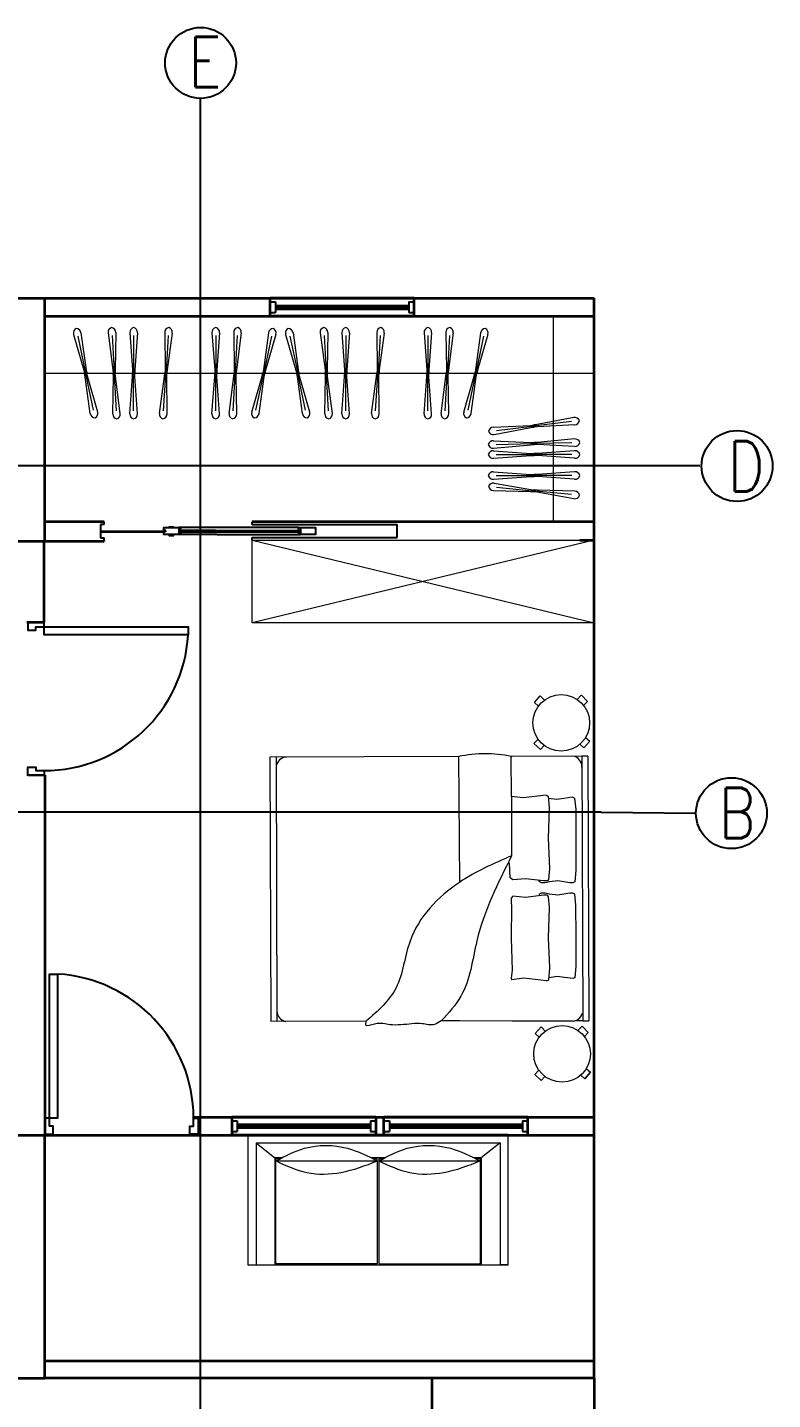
# Model space of a CAD drawing. Header units: inches. Extents: x 50.5 to 85.9, y 49.8 to 74.1.
# Drawn here: x 73.66 to 77.8, y 66.45 to 74.08 of the extents above; entities that cross this region are included whole.
import ezdxf

# ---------------------------------------------------------------- set-up
doc = ezdxf.new("R2010")
doc.units = ezdxf.units.IN
doc.header["$MEASUREMENT"] = 0
doc.linetypes.add('HIDDEN', pattern=[0.375, 0.25, -0.125])
for name, color, linetype, lineweight in [('A-DETL-MBND', 3, 'Continuous', 18), ('A-DOOR-FULL', 4, 'Continuous', 25), ('A-FLOR-LEVL', 7, 'Continuous', 35), ('A-FLOR-OVHD', 3, 'HIDDEN', 18), ('A-FURNITURE', 7, 'Continuous', 20), ('A-GLAZ-FULL', 4, 'Continuous', 25), ('A-WALL-FULL-EXTR', 7, 'Continuous', 35), ('A-WALL-FULL-INTR', 7, 'Continuous', 35), ('SEZIONI_medie_small_section', 2, 'Continuous', 25)]:
    doc.layers.add(name, color=color, linetype=linetype, lineweight=lineweight)
doc.styles.add('E-ROMANS', font='romans.shx', dxfattribs={"width": 0.8})

msp = doc.modelspace()

# ---------------------------------------------------------------- linework, layer by layer
at = {"color": 7, "linetype": 'Continuous'}
for p, q in [((73.6605, 69.9243), (73.6555, 69.9243)), ((73.6605, 69.9243), (73.7505, 69.9243)), ((73.7555, 67.9243), (73.6555, 67.9243)), ((74.6055, 67.9293), (74.6055, 67.9243))]:
    msp.add_line(p, q, dxfattribs=at)
at = {"layer": 'A-DETL-MBND', "color": 7}
msp.add_line((74.6197, 66.0074), (74.6197, 73.685), dxfattribs=at)
at = {"layer": 'A-DOOR-FULL', "linetype": 'Continuous'}
for p, q in [((74.0847, 71.3167), (74.0636, 71.3167)), ((74.0636, 71.3167), (74.0636, 71.2437)), ((74.0847, 71.3167), (74.0847, 71.3317)), ((74.4993, 71.2996), (74.4993, 71.2615)), ((74.712, 71.2996), (74.4993, 71.2996)), ((75.1661, 71.2996), (74.712, 71.2996)), ((74.9061, 71.3168), (74.9061, 71.3317)), ((74.9061, 71.3168), (75.5032, 71.3168)), ((75.1748, 71.2996), (75.1748, 71.2615)), ((75.5032, 71.3168), (75.7111, 71.3168)), ((75.7111, 71.2443), (75.7111, 71.3168)), ((74.0636, 71.2437), (74.0847, 71.2437)), ((74.0847, 71.2286), (74.0847, 71.2437)), ((74.0847, 71.2286), (74.0847, 71.2243)), ((74.4241, 71.2848), (74.4156, 71.2848)), ((74.4241, 71.2763), (74.4156, 71.2763)), ((74.4241, 71.2805), (74.4241, 71.2848)), ((74.4241, 71.2805), (74.4241, 71.2763)), ((74.712, 71.2615), (74.508, 71.2615)), ((74.7033, 71.2839), (74.5127, 71.2839)), ((74.5127, 71.2772), (74.7033, 71.2772)), ((74.7033, 71.2839), (75.1748, 71.2839)), ((74.7033, 71.2772), (75.1748, 71.2772)), ((74.712, 71.2615), (75.1661, 71.2615)), ((74.9061, 71.2294), (74.9061, 71.2443)), ((74.9061, 71.2443), (75.5032, 71.2443)), ((75.5032, 71.2443), (75.7111, 71.2443))]:
    msp.add_line(p, q, dxfattribs=at)
at = {"layer": 'A-DOOR-FULL', "color": 7, "linetype": 'Continuous'}
msp.add_line((76.7999, 71.2294), (76.8055, 71.2294), dxfattribs=at)
at = {"layer": 'A-DOOR-FULL', "linetype": 'Continuous'}
for points in [[(74.4156, 71.2848), (74.4156, 71.2996), (74.4993, 71.2996)], [(74.4993, 71.2839), (74.5127, 71.2839), (74.508, 71.2996), (74.4993, 71.2996)], [(75.1748, 71.2839), (75.1614, 71.2839), (75.1661, 71.2996), (75.1748, 71.2996)], [(75.1748, 71.2996), (75.2585, 71.2996), (75.2585, 71.2615), (75.1748, 71.2615)], [(74.4993, 71.2615), (74.4156, 71.2615), (74.4156, 71.2763)], [(74.4993, 71.2772), (74.5127, 71.2772), (74.508, 71.2615), (74.4993, 71.2615)], [(75.1748, 71.2772), (75.1614, 71.2772), (75.1661, 71.2615), (75.1748, 71.2615)], [(73.7505, 70.7493), (73.7505, 70.7743), (73.6605, 70.7743), (73.6605, 70.7293), (73.7055, 70.7293), (73.7055, 70.7493), (73.7505, 70.7493)], [(74.5505, 70.7043), (73.7505, 70.7043), (73.7505, 70.7493), (74.5505, 70.7493), (74.5505, 70.7043)], [(73.7505, 69.9493), (73.7505, 69.9243), (73.6605, 69.9243), (73.6605, 69.9693), (73.7055, 69.9693), (73.7055, 69.9493), (73.7505, 69.9493)]]:
    msp.add_lwpolyline(points, dxfattribs=at)
for points in [[(74.4703, 71.3043), (74.4703, 71.2996), (74.4445, 71.2996), (74.4445, 71.3043)], [(74.4703, 71.2568), (74.4703, 71.2615), (74.4445, 71.2615), (74.4445, 71.2568)]]:
    msp.add_lwpolyline(points, close=True, dxfattribs=at)
at = {"layer": 'A-DOOR-FULL'}
for points in [[(73.8255, 68.8193), (73.8255, 68.0193), (73.7805, 68.0193), (73.7805, 68.8193), (73.8255, 68.8193)], [(73.7805, 68.0193), (73.7555, 68.0193), (73.7555, 67.9293), (73.8005, 67.9293), (73.8005, 67.9743), (73.7805, 67.9743), (73.7805, 68.0193)], [(74.5805, 68.0193), (74.6055, 68.0193), (74.6055, 67.9293), (74.5605, 67.9293), (74.5605, 67.9743), (74.5805, 67.9743), (74.5805, 68.0193)]]:
    msp.add_lwpolyline(points, dxfattribs=at)
at = {"layer": 'A-DOOR-FULL', "linetype": 'Continuous'}
for centre, start, end in [((73.7496, 70.7516), 270.06586, 356.61891), ((73.7782, 68.0184), 0.06586, 86.61891)]:
    msp.add_arc(centre, 0.8023, start, end, dxfattribs=at)
at = {"layer": 'A-FLOR-LEVL', "linetype": 'Continuous'}
for p, q in [((75.8057, 72.5743), (75.0057, 72.5743)), ((75.0057, 72.4743), (75.0057, 72.5743)), ((75.8057, 72.4743), (75.8057, 72.5743)), ((75.8057, 72.4743), (75.0057, 72.4743)), ((73.6555, 70.7743), (73.7555, 70.7743)), ((73.7505, 69.9243), (73.7555, 69.9243)), ((73.7555, 69.9243), (73.7555, 67.9243)), ((74.5805, 68.0243), (76.8055, 68.0243)), ((75.5933, 68.0243), (74.7933, 68.0243)), ((74.7933, 68.0243), (74.7933, 67.9243)), ((75.5933, 68.0243), (75.5933, 67.9243)), ((76.4385, 68.0243), (75.6385, 68.0243)), ((75.6385, 67.9243), (75.6385, 68.0243)), ((76.4385, 67.9243), (76.4385, 68.0243)), ((75.5933, 67.9243), (74.7933, 67.9243)), ((75.5933, 67.9243), (75.6385, 67.9243)), ((75.9055, 65.693), (75.9055, 66.5743)), ((76.8055, 66.5743), (76.8055, 65.3505))]:
    msp.add_line(p, q, dxfattribs=at)
at = {"layer": 'A-FLOR-OVHD', "linetype": 'Continuous'}
for p, q in [((75.1557, 72.4743), (75.6557, 72.4743)), ((74.9433, 67.9243), (75.4433, 67.9243))]:
    msp.add_line(p, q, dxfattribs=at)
at = {"layer": 'A-FURNITURE', "color": 7, "linetype": 'Continuous'}
for p, q in [((73.7555, 72.4743), (76.7999, 72.4743)), ((73.9143, 72.3737), (73.9717, 72.1746)), ((73.938, 72.363), (73.9792, 72.1679)), ((73.9554, 72.3824), (73.9834, 72.1771)), ((74.1064, 72.3813), (74.1331, 72.1759)), ((74.1283, 72.3672), (74.1395, 72.1681)), ((74.1484, 72.3837), (74.145, 72.1765)), ((74.2269, 72.3829), (74.2419, 72.1762)), ((74.2479, 72.3675), (74.2479, 72.1681)), ((74.2689, 72.3829), (74.2539, 72.1762)), ((74.4203, 72.3838), (74.4222, 72.1766)), ((74.4403, 72.3671), (74.4277, 72.1681)), ((74.4622, 72.3811), (74.4341, 72.1758)), ((74.6831, 72.3829), (74.6982, 72.1762)), ((74.7042, 72.3675), (74.7042, 72.1681)), ((74.7252, 72.3829), (74.7101, 72.1762)), ((74.8037, 72.3837), (74.8071, 72.1765)), ((74.8238, 72.3672), (74.8126, 72.1681)), ((74.8457, 72.3813), (74.819, 72.1759)), ((74.9967, 72.3824), (74.9687, 72.1771)), ((75.014, 72.363), (74.9729, 72.1679)), ((75.0378, 72.3737), (74.9804, 72.1746)), ((75.0923, 72.3737), (75.1496, 72.1746)), ((75.116, 72.363), (75.1572, 72.1679)), ((75.1334, 72.3824), (75.1613, 72.1771)), ((75.2844, 72.3813), (75.311, 72.1759)), ((75.3062, 72.3672), (75.3175, 72.1681)), ((75.3263, 72.3837), (75.323, 72.1765)), ((75.4049, 72.3829), (75.4199, 72.1762)), ((75.4259, 72.3675), (75.4259, 72.1681)), ((75.4469, 72.3829), (75.4319, 72.1762)), ((75.5983, 72.3838), (75.6002, 72.1766)), ((75.6182, 72.3671), (75.6056, 72.1681)), ((75.6402, 72.3811), (75.6121, 72.1758)), ((75.8611, 72.3829), (75.8761, 72.1762)), ((75.8821, 72.3675), (75.8821, 72.1681)), ((75.9031, 72.3829), (75.8881, 72.1762)), ((75.9817, 72.3837), (75.985, 72.1765)), ((76.0018, 72.3672), (75.9906, 72.1681)), ((76.0236, 72.3813), (75.997, 72.1759)), ((76.1746, 72.3824), (76.1467, 72.1771)), ((76.192, 72.363), (76.1508, 72.1679)), ((76.2157, 72.3737), (76.1584, 72.1746)), ((73.9717, 72.1746), (73.9755, 72.1565)), ((73.9793, 72.1384), (73.9755, 72.1565)), ((73.9794, 72.1573), (73.9777, 72.1656)), ((74.0073, 71.9331), (73.9793, 72.1384)), ((73.9794, 72.1573), (73.9812, 72.1491)), ((73.9833, 72.1582), (73.9815, 72.1664)), ((73.9833, 72.1582), (73.985, 72.1499)), ((73.9834, 72.1771), (73.9872, 72.159)), ((74.0247, 71.9525), (73.9835, 72.1476)), ((73.991, 72.1409), (73.9872, 72.159)), ((74.0484, 71.9418), (73.991, 72.1409)), ((74.1318, 71.9318), (74.1351, 72.1389)), ((74.1331, 72.1759), (74.1341, 72.1574)), ((74.1351, 72.1389), (74.1341, 72.1574)), ((74.1381, 72.1576), (74.1376, 72.166)), ((74.1381, 72.1576), (74.1386, 72.1492)), ((74.1519, 71.9483), (74.1407, 72.1474)), ((74.142, 72.1579), (74.1416, 72.1663)), ((74.142, 72.1579), (74.1425, 72.1494)), ((74.145, 72.1765), (74.146, 72.1581)), ((74.1471, 72.1396), (74.146, 72.1581)), ((74.1737, 71.9342), (74.1471, 72.1396)), ((74.2269, 71.9326), (74.2419, 72.1393)), ((74.2419, 72.1762), (74.2419, 72.1577)), ((74.2419, 72.1393), (74.2419, 72.1577)), ((74.2459, 72.1577), (74.2459, 72.1662)), ((74.2459, 72.1577), (74.2459, 72.1493)), ((74.2479, 71.948), (74.2479, 72.1473)), ((74.2499, 72.1577), (74.2499, 72.1662)), ((74.2499, 72.1577), (74.2499, 72.1493)), ((74.2539, 72.1762), (74.2539, 72.1577)), ((74.2539, 72.1393), (74.2539, 72.1577)), ((74.2689, 71.9326), (74.2539, 72.1393)), ((74.3918, 71.9344), (74.4199, 72.1397)), ((74.4137, 71.9484), (74.4263, 72.1474)), ((74.4199, 72.1397), (74.421, 72.1581)), ((74.4222, 72.1766), (74.421, 72.1581)), ((74.425, 72.1579), (74.4245, 72.1495)), ((74.425, 72.1579), (74.4256, 72.1663)), ((74.429, 72.1576), (74.4284, 72.1492)), ((74.429, 72.1576), (74.4295, 72.166)), ((74.4318, 72.1389), (74.433, 72.1574)), ((74.4337, 71.9317), (74.4318, 72.1389)), ((74.4341, 72.1758), (74.433, 72.1574)), ((74.6831, 71.9326), (74.6982, 72.1393)), ((74.6982, 72.1762), (74.6982, 72.1577)), ((74.6982, 72.1393), (74.6982, 72.1577)), ((74.7022, 72.1577), (74.7022, 72.1662)), ((74.7022, 72.1577), (74.7022, 72.1493)), ((74.7042, 71.948), (74.7042, 72.1473)), ((74.7061, 72.1577), (74.7061, 72.1662)), ((74.7061, 72.1577), (74.7061, 72.1493)), ((74.7101, 72.1762), (74.7101, 72.1577)), ((74.7101, 72.1393), (74.7101, 72.1577)), ((74.7252, 71.9326), (74.7101, 72.1393)), ((74.7784, 71.9342), (74.805, 72.1396)), ((74.8002, 71.9483), (74.8114, 72.1474)), ((74.805, 72.1396), (74.806, 72.1581)), ((74.8071, 72.1765), (74.806, 72.1581)), ((74.81, 72.1579), (74.8096, 72.1494)), ((74.81, 72.1579), (74.8105, 72.1663)), ((74.814, 72.1576), (74.8135, 72.1492)), ((74.814, 72.1576), (74.8145, 72.166)), ((74.8169, 72.1389), (74.818, 72.1574)), ((74.8203, 71.9318), (74.8169, 72.1389)), ((74.819, 72.1759), (74.818, 72.1574)), ((74.9037, 71.9418), (74.9611, 72.1409)), ((74.9274, 71.9525), (74.9686, 72.1476)), ((74.9448, 71.9331), (74.9728, 72.1384)), ((74.9611, 72.1409), (74.9649, 72.159)), ((74.9687, 72.1771), (74.9649, 72.159)), ((74.9688, 72.1582), (74.9671, 72.1499)), ((74.9688, 72.1582), (74.9705, 72.1664)), ((74.9727, 72.1573), (74.9709, 72.1491)), ((74.9727, 72.1573), (74.9744, 72.1656)), ((74.9728, 72.1384), (74.9766, 72.1565)), ((74.9804, 72.1746), (74.9766, 72.1565)), ((75.1496, 72.1746), (75.1535, 72.1565)), ((75.1573, 72.1384), (75.1535, 72.1565)), ((75.1574, 72.1573), (75.1556, 72.1656)), ((75.1853, 71.9331), (75.1573, 72.1384)), ((75.1574, 72.1573), (75.1591, 72.1491)), ((75.1612, 72.1582), (75.1595, 72.1664)), ((75.1612, 72.1582), (75.163, 72.1499)), ((75.1613, 72.1771), (75.1652, 72.159)), ((75.2026, 71.9525), (75.1615, 72.1476)), ((75.169, 72.1409), (75.1652, 72.159)), ((75.2264, 71.9418), (75.169, 72.1409)), ((75.3097, 71.9318), (75.3131, 72.1389)), ((75.311, 72.1759), (75.3121, 72.1574)), ((75.3131, 72.1389), (75.3121, 72.1574)), ((75.3161, 72.1576), (75.3156, 72.166)), ((75.3161, 72.1576), (75.3165, 72.1492)), ((75.3298, 71.9483), (75.3186, 72.1474)), ((75.32, 72.1579), (75.3195, 72.1663)), ((75.32, 72.1579), (75.3205, 72.1494)), ((75.323, 72.1765), (75.324, 72.1581)), ((75.3251, 72.1396), (75.324, 72.1581)), ((75.3517, 71.9342), (75.3251, 72.1396)), ((75.4049, 71.9326), (75.4199, 72.1393)), ((75.4199, 72.1762), (75.4199, 72.1577)), ((75.4199, 72.1393), (75.4199, 72.1577)), ((75.4239, 72.1577), (75.4239, 72.1662)), ((75.4239, 72.1577), (75.4239, 72.1493)), ((75.4259, 71.948), (75.4259, 72.1473)), ((75.4279, 72.1577), (75.4279, 72.1662)), ((75.4279, 72.1577), (75.4279, 72.1493)), ((75.4319, 72.1762), (75.4319, 72.1577)), ((75.4319, 72.1393), (75.4319, 72.1577)), ((75.4469, 71.9326), (75.4319, 72.1393)), ((75.5697, 71.9344), (75.5978, 72.1397)), ((75.5917, 71.9484), (75.6043, 72.1474)), ((75.5978, 72.1397), (75.599, 72.1581)), ((75.6002, 72.1766), (75.599, 72.1581)), ((75.603, 72.1579), (75.6025, 72.1495)), ((75.603, 72.1579), (75.6035, 72.1663)), ((75.6069, 72.1576), (75.6064, 72.1492)), ((75.6069, 72.1576), (75.6075, 72.166)), ((75.6098, 72.1389), (75.6109, 72.1574)), ((75.6117, 71.9317), (75.6098, 72.1389)), ((75.6121, 72.1758), (75.6109, 72.1574)), ((75.8611, 71.9326), (75.8761, 72.1393)), ((75.8761, 72.1762), (75.8761, 72.1577)), ((75.8761, 72.1393), (75.8761, 72.1577)), ((75.8801, 72.1577), (75.8801, 72.1662)), ((75.8801, 72.1577), (75.8801, 72.1493)), ((75.8821, 71.948), (75.8821, 72.1473)), ((75.8841, 72.1577), (75.8841, 72.1662)), ((75.8841, 72.1577), (75.8841, 72.1493)), ((75.8881, 72.1762), (75.8881, 72.1577)), ((75.8881, 72.1393), (75.8881, 72.1577)), ((75.9031, 71.9326), (75.8881, 72.1393)), ((75.9563, 71.9342), (75.983, 72.1396)), ((75.9782, 71.9483), (75.9894, 72.1474)), ((75.983, 72.1396), (75.984, 72.1581)), ((75.985, 72.1765), (75.984, 72.1581)), ((75.988, 72.1579), (75.9875, 72.1494)), ((75.988, 72.1579), (75.9885, 72.1663)), ((75.9919, 72.1576), (75.9915, 72.1492)), ((75.9919, 72.1576), (75.9924, 72.166)), ((75.9949, 72.1389), (75.9959, 72.1574)), ((75.9983, 71.9318), (75.9949, 72.1389)), ((75.997, 72.1759), (75.9959, 72.1574)), ((76.0816, 71.9418), (76.139, 72.1409)), ((76.1054, 71.9525), (76.1465, 72.1476)), ((76.1228, 71.9331), (76.1507, 72.1384)), ((76.139, 72.1409), (76.1428, 72.159)), ((76.1467, 72.1771), (76.1428, 72.159)), ((76.1468, 72.1582), (76.145, 72.1499)), ((76.1468, 72.1582), (76.1485, 72.1664)), ((76.1506, 72.1573), (76.1489, 72.1491)), ((76.1506, 72.1573), (76.1524, 72.1656)), ((76.1507, 72.1384), (76.1545, 72.1565)), ((76.1584, 72.1746), (76.1545, 72.1565)), ((76.6932, 71.9118), (76.4898, 71.8725)), ((76.2461, 71.8586), (76.4531, 71.8681)), ((76.251, 71.8169), (76.4545, 71.8562)), ((76.2638, 71.8396), (76.4618, 71.8631)), ((76.4531, 71.8681), (76.4714, 71.8703)), ((76.4545, 71.8562), (76.4728, 71.8584)), ((76.4719, 71.8663), (76.4635, 71.8653)), ((76.4724, 71.8624), (76.464, 71.8614)), ((76.4898, 71.8725), (76.4714, 71.8703)), ((76.4719, 71.8663), (76.4803, 71.8673)), ((76.4724, 71.8624), (76.4807, 71.8634)), ((76.4912, 71.8606), (76.4728, 71.8584)), ((76.6804, 71.8891), (76.4824, 71.8656)), ((76.6982, 71.8701), (76.4912, 71.8606)), ((76.2466, 71.7826), (76.4535, 71.7724)), ((76.2475, 71.7406), (76.4538, 71.7604)), ((76.2624, 71.762), (76.4617, 71.7666)), ((76.4535, 71.7724), (76.472, 71.7728)), ((76.4538, 71.7604), (76.4723, 71.7608)), ((76.4721, 71.7688), (76.4637, 71.7686)), ((76.4722, 71.7648), (76.4637, 71.7646)), ((76.4905, 71.7732), (76.472, 71.7728)), ((76.4721, 71.7688), (76.4805, 71.769)), ((76.4722, 71.7648), (76.4806, 71.765)), ((76.4907, 71.7612), (76.4723, 71.7608)), ((76.6818, 71.7716), (76.4825, 71.767)), ((76.6967, 71.793), (76.4905, 71.7732)), ((76.6977, 71.751), (76.4907, 71.7612)), ((76.247, 71.727), (76.4536, 71.7119)), ((76.247, 71.6849), (76.4536, 71.7)), ((76.2624, 71.7059), (76.4617, 71.7059)), ((76.4536, 71.7119), (76.4721, 71.7119)), ((76.4536, 71.7), (76.4721, 71.7)), ((76.4721, 71.7079), (76.4637, 71.7079)), ((76.4721, 71.704), (76.4637, 71.704)), ((76.4906, 71.7119), (76.4721, 71.7119)), ((76.4721, 71.7079), (76.4805, 71.7079)), ((76.4721, 71.704), (76.4805, 71.704)), ((76.4906, 71.7), (76.4721, 71.7)), ((76.6819, 71.7059), (76.4825, 71.7059)), ((76.6972, 71.727), (76.4906, 71.7119)), ((76.6972, 71.6849), (76.4906, 71.7)), ((76.247, 71.6103), (76.4536, 71.5953)), ((76.4536, 71.5953), (76.4721, 71.5953)), ((76.4906, 71.5953), (76.4721, 71.5953)), ((76.6972, 71.6103), (76.4906, 71.5953)), ((76.247, 71.5683), (76.4536, 71.5833)), ((76.2502, 71.5473), (76.4543, 71.5118)), ((76.2624, 71.5893), (76.4617, 71.5893)), ((76.2634, 71.5249), (76.4618, 71.505)), ((76.4536, 71.5833), (76.4721, 71.5833)), ((76.4721, 71.5913), (76.4637, 71.5913)), ((76.4721, 71.5873), (76.4637, 71.5873)), ((76.4721, 71.5913), (76.4805, 71.5913)), ((76.4721, 71.5873), (76.4805, 71.5873)), ((76.4906, 71.5833), (76.4721, 71.5833)), ((76.6819, 71.5893), (76.4825, 71.5893)), ((76.6972, 71.5683), (76.4906, 71.5833)), ((76.246, 71.5055), (76.4531, 71.4999)), ((76.4531, 71.4999), (76.4715, 71.498)), ((76.4543, 71.5118), (76.4727, 71.5099)), ((76.4719, 71.502), (76.4635, 71.5028)), ((76.4723, 71.5059), (76.4639, 71.5068)), ((76.4899, 71.4962), (76.4715, 71.498)), ((76.4719, 71.502), (76.4803, 71.5012)), ((76.4723, 71.5059), (76.4807, 71.5051)), ((76.4911, 71.5081), (76.4727, 71.5099)), ((76.6808, 71.4831), (76.4825, 71.5029)), ((76.694, 71.4606), (76.4899, 71.4962)), ((76.6982, 71.5024), (76.4911, 71.5081)), ((76.8071, 71.3317), (75.9666, 71.3317)), ((76.8055, 71.2372), (76.8055, 71.3317))]:
    msp.add_line(p, q, dxfattribs=at)
at = {"layer": 'A-FURNITURE', "color": 7, "linetype": 'Continuous', "ltscale": 0.005}
for p, q in [((76.5797, 71.3307), (76.5797, 72.4743)), ((73.7555, 72.1577), (76.7999, 72.1577))]:
    msp.add_line(p, q, dxfattribs=at)
at = {"layer": 'A-FURNITURE', "color": 0, "linetype": 'Continuous'}
for p, q in [((74.9061, 70.7704), (74.9061, 71.2294)), ((74.9061, 71.2294), (76.7267, 71.2294)), ((74.9061, 71.2294), (76.8055, 70.7704)), ((76.8055, 71.2294), (74.9061, 70.7704)), ((76.8055, 70.7704), (74.9061, 70.7704)), ((76.4741, 70.3285), (76.5066, 70.3644)), ((76.4965, 70.308), (76.4741, 70.3285)), ((76.5066, 70.3644), (76.5301, 70.3417)), ((76.7327, 70.3662), (76.7118, 70.345)), ((76.7327, 70.3662), (76.7348, 70.3684)), ((76.7686, 70.3337), (76.7348, 70.3684)), ((76.7686, 70.3337), (76.7472, 70.312)), ((76.4714, 70.1), (76.4949, 70.124)), ((76.5073, 70.0675), (76.4714, 70.1)), ((76.5073, 70.0675), (76.5286, 70.0892)), ((76.7271, 70.0965), (76.7494, 70.0761)), ((76.7811, 70.1127), (76.7494, 70.0761)), ((76.7494, 70.0761), (76.7811, 70.1127)), ((76.7578, 70.133), (76.7574, 70.1333)), ((76.7578, 70.133), (76.7811, 70.1127)), ((76.0533, 70.0279), (75.0052, 70.0248)), ((75.0052, 70.0248), (75.0095, 68.5559)), ((75.039, 70.0249), (75.0433, 68.556)), ((76.0533, 70.0279), (76.0576, 69.3287)), ((76.7718, 70.03), (76.3458, 70.0287)), ((76.3465, 69.8062), (76.3458, 70.0287)), ((76.7718, 70.03), (76.7381, 70.0299)), ((76.7381, 70.0299), (76.7424, 68.5594)), ((76.7718, 70.03), (76.7762, 68.5595)), ((76.4115, 69.7979), (76.3465, 69.8062)), ((76.3465, 69.8062), (76.3474, 69.4763)), ((76.5391, 69.8124), (76.4115, 69.7979)), ((76.3474, 69.4763), (76.3474, 69.4763)), ((76.5008, 69.3326), (76.4993, 69.3411)), ((76.5113, 69.3259), (76.5008, 69.3326)), ((76.5329, 69.3256), (76.5113, 69.3259)), ((76.5575, 69.3313), (76.5329, 69.3256)), ((76.501, 69.2615), (76.4996, 69.253)), ((76.5115, 69.2683), (76.501, 69.2615)), ((76.533, 69.2687), (76.5115, 69.2683)), ((76.5577, 69.2631), (76.533, 69.2687)), ((76.4145, 68.7957), (76.3495, 68.787)), ((76.5422, 68.7819), (76.4145, 68.7957)), ((75.5412, 68.5575), (75.0095, 68.5559)), ((76.0577, 68.559), (75.9558, 68.5587)), ((76.3498, 68.557), (76.0577, 68.559)), ((76.6884, 68.558), (76.3498, 68.557)), ((76.7424, 68.5594), (76.6964, 68.5593)), ((76.7424, 68.5594), (76.7762, 68.5595)), ((76.4785, 68.4894), (76.511, 68.5253)), ((76.5009, 68.4689), (76.4785, 68.4894)), ((76.511, 68.5253), (76.5345, 68.5025)), ((76.737, 68.5271), (76.7162, 68.5058)), ((76.737, 68.5271), (76.7392, 68.5292)), ((76.7729, 68.4946), (76.7392, 68.5292)), ((76.7729, 68.4946), (76.7516, 68.4728)), ((76.4758, 68.2609), (76.4993, 68.2848)), ((76.5117, 68.2284), (76.4758, 68.2609)), ((76.5117, 68.2284), (76.5329, 68.2501)), ((76.7315, 68.2573), (76.7538, 68.2369)), ((76.7855, 68.2735), (76.7538, 68.2369)), ((76.7538, 68.2369), (76.7855, 68.2735)), ((76.7622, 68.2938), (76.7618, 68.2942)), ((76.7622, 68.2938), (76.7855, 68.2735)), ((76.3286, 67.927), (74.8828, 67.927)), ((74.8828, 67.927), (74.8828, 67.2041)), ((74.928, 67.8818), (74.928, 67.2041)), ((74.928, 67.8818), (76.2835, 67.8818)), ((74.928, 67.8818), (75.0327, 67.7985)), ((76.2835, 67.8818), (76.1788, 67.7985)), ((76.2835, 67.8818), (76.2835, 67.2041)), ((76.3286, 67.2041), (76.3286, 67.927)), ((75.0327, 67.7985), (75.0327, 67.2041)), ((75.0724, 67.7985), (75.0327, 67.7985)), ((75.0372, 67.2151), (75.0372, 67.7882)), ((75.0389, 67.7807), (75.6018, 67.7807)), ((75.0423, 67.7939), (75.0638, 67.7939)), ((75.6438, 67.7985), (75.5664, 67.7985)), ((75.5755, 67.7939), (75.5954, 67.7939)), ((75.6057, 67.7985), (75.6012, 67.7985)), ((75.6012, 67.7809), (75.6012, 67.7885)), ((75.6012, 67.7805), (75.6012, 67.2109)), ((75.6103, 67.7884), (75.6103, 67.2099)), ((75.6103, 67.7807), (76.1732, 67.7807)), ((75.6161, 67.7939), (75.6352, 67.7939)), ((76.1788, 67.7985), (76.1378, 67.7985)), ((76.1468, 67.7939), (76.1682, 67.7939)), ((76.1743, 67.2156), (76.1743, 67.7883)), ((76.1788, 67.7985), (76.1788, 67.2041)), ((74.8828, 67.2041), (76.3286, 67.2041)), ((75.0327, 67.2041), (75.6057, 67.2041)), ((75.5993, 67.2086), (75.0435, 67.2086)), ((75.5993, 67.2086), (75.0435, 67.2086)), ((75.6057, 67.2041), (75.6103, 67.2041)), ((75.6114, 67.2086), (76.1676, 67.2086)), ((76.3286, 67.2041), (76.2835, 67.2041))]:
    msp.add_line(p, q, dxfattribs=at)
for points in [[(76.5391, 69.8124), (76.5504, 69.8068), (76.5563, 69.7446), (76.5572, 69.7421)], [(76.5982, 69.7889), (76.5533, 69.7955)], [(76.6977, 69.7959), (76.7035, 69.7337), (76.704, 69.5639), (76.7045, 69.394), (76.6991, 69.3317), (76.6878, 69.3261), (76.6708, 69.326), (76.6034, 69.3372), (76.5575, 69.3313)], [(76.6977, 69.7959), (76.6864, 69.8015), (76.6378, 69.7946), (76.5982, 69.7889)], [(76.5572, 69.7421), (76.5563, 69.7389), (76.5511, 69.5747), (76.5573, 69.4049), (76.5518, 69.3454), (76.5462, 69.3368), (76.5255, 69.3374), (76.4251, 69.3488)], [(76.3535, 69.342), (76.3386, 69.3539), (76.3364, 69.4368), (76.3364, 69.4368), (76.3364, 69.4368)], [(76.4251, 69.3488), (76.3535, 69.342)], [(76.3538, 69.2512), (76.3454, 69.2417), (76.3458, 69.2174), (76.3462, 69.1967), (76.3446, 69.0188), (76.3497, 68.8401), (76.3442, 68.797), (76.3495, 68.787)], [(76.4254, 69.2449), (76.3538, 69.2512)], [(76.5598, 68.8524), (76.5589, 68.8555), (76.5528, 69.0197), (76.5579, 69.1896), (76.5521, 69.249), (76.5464, 69.2576), (76.5257, 69.2568), (76.4254, 69.2449)], [(76.7007, 68.7994), (76.7061, 68.8616), (76.7056, 69.0315), (76.7051, 69.2013), (76.6993, 69.2635), (76.6879, 69.2692), (76.671, 69.2691), (76.6036, 69.2575), (76.5577, 69.2631)], [(76.5422, 68.7819), (76.5534, 68.7876), (76.5589, 68.8498), (76.5598, 68.8524)], [(76.6011, 68.8058), (76.5562, 68.7989)], [(76.7007, 68.7994), (76.6894, 68.7937), (76.6407, 68.8003), (76.6011, 68.8058)]]:
    msp.add_lwpolyline(points, dxfattribs=at)
for centre in [(76.6234, 70.2149), (76.6278, 68.3757)]:
    msp.add_circle(centre, 0.1574, dxfattribs=at)
at = {"layer": 'A-FURNITURE', "color": 7, "linetype": 'Continuous'}
for centre, radius, start, end in [((73.941, 72.3814), 0.0278, 115.92568, 196.07864), ((73.9278, 72.3786), 0.0278, 7.75936, 87.91232), ((74.134, 72.3849), 0.0278, 107.23461, 187.38757), ((74.1206, 72.3842), 0.0278, 359.06828, 79.22124), ((74.2547, 72.3849), 0.0278, 104.00668, 184.15964), ((74.2412, 72.3849), 0.0278, 355.84036, 75.99332), ((74.4481, 72.384), 0.0278, 100.3753, 180.52825), ((74.4347, 72.3849), 0.0278, 352.20897, 72.36193), ((74.7109, 72.3849), 0.0278, 104.00668, 184.15964), ((74.6974, 72.3849), 0.0278, 355.84036, 75.99332), ((74.8315, 72.3842), 0.0278, 100.77876, 180.93172), ((74.8181, 72.3849), 0.0278, 352.61243, 72.76539), ((75.0242, 72.3786), 0.0278, 92.08768, 172.24064), ((75.0111, 72.3814), 0.0278, 343.92136, 64.07432), ((75.119, 72.3814), 0.0278, 115.92568, 196.07864), ((75.1058, 72.3786), 0.0278, 7.75936, 87.91232), ((75.312, 72.3849), 0.0278, 107.23461, 187.38757), ((75.2985, 72.3842), 0.0278, 359.06828, 79.22124), ((75.4326, 72.3849), 0.0278, 104.00668, 184.15964), ((75.4192, 72.3849), 0.0278, 355.84036, 75.99332), ((75.6261, 72.384), 0.0278, 100.3753, 180.52825), ((75.6126, 72.3849), 0.0278, 352.20897, 72.36193), ((75.8889, 72.3849), 0.0278, 104.00668, 184.15964), ((75.8754, 72.3849), 0.0278, 355.84036, 75.99332), ((76.0095, 72.3842), 0.0278, 100.77876, 180.93172), ((75.996, 72.3849), 0.0278, 352.61243, 72.76539), ((76.2022, 72.3786), 0.0278, 92.08768, 172.24064), ((76.189, 72.3814), 0.0278, 343.92136, 64.07432), ((73.9796, 72.166), 0.00197, 11.919, 191.919), ((73.9813, 72.1577), 0.00242, 156.75135, 227.08666), ((73.9831, 72.1495), 0.00197, 191.919, 11.919), ((73.9813, 72.1577), 0.00242, 336.75135, 47.08666), ((74.1396, 72.1662), 0.00197, 3.22792, 183.22792), ((74.1401, 72.1577), 0.00242, 148.06027, 218.39558), ((74.1405, 72.1493), 0.00197, 183.22792, 3.22792), ((74.1401, 72.1577), 0.00242, 328.06027, 38.39558), ((74.2479, 72.1577), 0.00242, 144.83235, 215.16765), ((74.2479, 72.1662), 0.00197, 360, 180), ((74.2479, 72.1493), 0.00197, 180, 360), ((74.2479, 72.1577), 0.00242, 324.83235, 35.16765), ((74.4265, 72.1493), 0.00197, 176.36861, 356.36861), ((74.427, 72.1577), 0.00242, 141.20096, 211.53627), ((74.4275, 72.1662), 0.00197, 356.36861, 176.36861), ((74.427, 72.1577), 0.00242, 321.20096, 31.53627), ((74.7042, 72.1577), 0.00242, 144.83235, 215.16765), ((74.7042, 72.1662), 0.00197, 360, 180), ((74.7042, 72.1493), 0.00197, 180, 360), ((74.7042, 72.1577), 0.00242, 324.83235, 35.16765), ((74.812, 72.1577), 0.00242, 141.60442, 211.93973), ((74.8115, 72.1493), 0.00197, 176.77208, 356.77208), ((74.8125, 72.1662), 0.00197, 356.77208, 176.77208), ((74.812, 72.1577), 0.00242, 321.60442, 31.93973), ((74.969, 72.1495), 0.00197, 168.081, 348.081), ((74.9707, 72.1577), 0.00242, 132.91334, 203.24865), ((74.9725, 72.166), 0.00197, 348.081, 168.081), ((74.9707, 72.1577), 0.00242, 312.91334, 23.24865), ((75.1576, 72.166), 0.00197, 11.919, 191.919), ((75.1593, 72.1577), 0.00242, 156.75135, 227.08666), ((75.1611, 72.1495), 0.00197, 191.919, 11.919), ((75.1593, 72.1577), 0.00242, 336.75135, 47.08666), ((75.3176, 72.1662), 0.00197, 3.22792, 183.22792), ((75.318, 72.1577), 0.00242, 148.06027, 218.39558), ((75.3185, 72.1493), 0.00197, 183.22792, 3.22792), ((75.318, 72.1577), 0.00242, 328.06027, 38.39558), ((75.4259, 72.1577), 0.00242, 144.83235, 215.16765), ((75.4259, 72.1662), 0.00197, 360, 180), ((75.4259, 72.1493), 0.00197, 180, 360), ((75.4259, 72.1577), 0.00242, 324.83235, 35.16765), ((75.605, 72.1577), 0.00242, 141.20096, 211.53627), ((75.6044, 72.1493), 0.00197, 176.36861, 356.36861), ((75.6055, 72.1662), 0.00197, 356.36861, 176.36861), ((75.605, 72.1577), 0.00242, 321.20096, 31.53627), ((75.8821, 72.1577), 0.00242, 144.83235, 215.16765), ((75.8821, 72.1662), 0.00197, 360, 180), ((75.8821, 72.1493), 0.00197, 180, 360), ((75.8821, 72.1577), 0.00242, 324.83235, 35.16765), ((75.9895, 72.1493), 0.00197, 176.77208, 356.77208), ((75.99, 72.1577), 0.00242, 141.60442, 211.93973), ((75.9904, 72.1662), 0.00197, 356.77208, 176.77208), ((75.99, 72.1577), 0.00242, 321.60442, 31.93973), ((76.147, 72.1495), 0.00197, 168.081, 348.081), ((76.1487, 72.1577), 0.00242, 132.91334, 203.24865), ((76.1504, 72.166), 0.00197, 348.081, 168.081), ((76.1487, 72.1577), 0.00242, 312.91334, 23.24865), ((74.0348, 71.9369), 0.0278, 187.75936, 267.91232), ((74.0217, 71.9341), 0.0278, 295.92568, 16.07864), ((74.1596, 71.9313), 0.0278, 179.06828, 259.22124), ((74.1461, 71.9306), 0.0278, 287.23461, 7.38757), ((74.2547, 71.9306), 0.0278, 175.84036, 255.99332), ((74.2412, 71.9306), 0.0278, 284.00668, 4.15964), ((74.4193, 71.9306), 0.0278, 172.20897, 252.36193), ((74.4059, 71.9315), 0.0278, 280.3753, 0.52825), ((74.7109, 71.9306), 0.0278, 175.84036, 255.99332), ((74.6974, 71.9306), 0.0278, 284.00668, 4.15964), ((74.8059, 71.9306), 0.0278, 172.61243, 252.76539), ((74.7925, 71.9313), 0.0278, 280.77876, 0.93172), ((74.9304, 71.9341), 0.0278, 163.92136, 244.07432), ((74.9172, 71.9369), 0.0278, 272.08768, 352.24064), ((75.2128, 71.9369), 0.0278, 187.75936, 267.91232), ((75.1996, 71.9341), 0.0278, 295.92568, 16.07864), ((75.3375, 71.9313), 0.0278, 179.06828, 259.22124), ((75.3241, 71.9306), 0.0278, 287.23461, 7.38757), ((75.4326, 71.9306), 0.0278, 175.84036, 255.99332), ((75.4192, 71.9306), 0.0278, 284.00668, 4.15964), ((75.5973, 71.9306), 0.0278, 172.20897, 252.36193), ((75.5839, 71.9315), 0.0278, 280.3753, 0.52825), ((75.8889, 71.9306), 0.0278, 175.84036, 255.99332), ((75.8754, 71.9306), 0.0278, 284.00668, 4.15964), ((75.9839, 71.9306), 0.0278, 172.61243, 252.76539), ((75.9705, 71.9313), 0.0278, 280.77876, 0.93172), ((76.1084, 71.9341), 0.0278, 163.92136, 244.07432), ((76.0952, 71.9369), 0.0278, 272.08768, 352.24064), ((76.6985, 71.8845), 0.0278, 20.788, 100.94096), ((76.2474, 71.8308), 0.0278, 92.62168, 172.77464), ((76.2458, 71.8442), 0.0278, 200.788, 280.94096), ((76.4638, 71.8634), 0.00197, 96.78132, 276.78132), ((76.4721, 71.8644), 0.00242, 61.61366, 131.94897), ((76.4721, 71.8644), 0.00242, 241.61366, 311.94897), ((76.4805, 71.8653), 0.00197, 276.78132, 96.78132), ((76.6969, 71.8979), 0.0278, 272.62168, 352.77464), ((76.2452, 71.7549), 0.0278, 87.15337, 167.30632), ((76.2449, 71.7683), 0.0278, 195.31969, 275.47265), ((76.4637, 71.7666), 0.00197, 91.31301, 271.31301), ((76.4721, 71.7668), 0.00242, 56.14535, 126.48066), ((76.4721, 71.7668), 0.00242, 236.14535, 306.48066), ((76.4805, 71.767), 0.00197, 271.31301, 91.31301), ((76.6994, 71.7653), 0.0278, 15.31969, 95.47265), ((76.6991, 71.7787), 0.0278, 267.15337, 347.30632), ((76.245, 71.6992), 0.0278, 85.84036, 165.99332), ((76.245, 71.7127), 0.0278, 194.00668, 274.15964), ((76.4637, 71.7059), 0.00197, 90, 270), ((76.4721, 71.7059), 0.00242, 54.83235, 125.16765), ((76.4721, 71.7059), 0.00242, 234.83235, 305.16765), ((76.4805, 71.7059), 0.00197, 270, 90), ((76.6993, 71.6992), 0.0278, 14.00668, 94.15964), ((76.6993, 71.7127), 0.0278, 265.84036, 345.99332), ((76.245, 71.5826), 0.0278, 85.84036, 165.99332), ((76.4721, 71.5893), 0.00242, 54.83235, 125.16765), ((76.6993, 71.5826), 0.0278, 14.00668, 94.15964), ((76.245, 71.596), 0.0278, 194.00668, 274.15964), ((76.2454, 71.5199), 0.0278, 80.1206, 160.27356), ((76.2468, 71.5333), 0.0278, 188.28693, 268.43989), ((76.4637, 71.5893), 0.00197, 90, 270), ((76.4721, 71.5893), 0.00242, 234.83235, 305.16765), ((76.4805, 71.5893), 0.00197, 270, 90), ((76.6993, 71.596), 0.0278, 265.84036, 345.99332), ((76.4637, 71.5048), 0.00197, 84.28025, 264.28025), ((76.4721, 71.504), 0.00242, 229.11259, 299.4479), ((76.4721, 71.504), 0.00242, 49.11259, 119.4479), ((76.4805, 71.5031), 0.00197, 264.28025, 84.28025), ((76.6988, 71.488), 0.0278, 260.1206, 340.27356), ((76.6975, 71.4746), 0.0278, 8.28693, 88.43989)]:
    msp.add_arc(centre, radius, start, end, dxfattribs=at)
at = {"layer": 'A-FURNITURE', "color": 0, "linetype": 'Continuous'}
for centre, radius, start, end in [((75.0994, 69.965), 0.0601, 91.85757, 172.55723), ((76.2016, 69.3116), 0.7315, 78.63555, 101.70082), ((76.6778, 69.9714), 0.0601, 357.75402, 78.45368), ((75.1037, 68.6147), 0.0601, 180.14154, 260.8412), ((76.6841, 68.6181), 0.0601, 264.06093, 344.7606), ((75.0424, 67.7887), 0.00521, 89.48724, 185.40437), ((75.5958, 67.7885), 0.00546, 0, 93.50816), ((75.6158, 67.7884), 0.00552, 86.74899, 180.64187), ((76.1685, 67.7881), 0.00582, 357.93976, 92.46489), ((75.0434, 67.2148), 0.00622, 177.78258, 270.81791), ((75.599, 67.2108), 0.00218, 276.90081, 3.21132), ((75.6115, 67.2098), 0.00122, 176.52178, 266.42717), ((76.1672, 67.2157), 0.00707, 273.45864, 359.22601)]:
    msp.add_arc(centre, radius, start, end, dxfattribs=at)
for points in [[(76.3474, 69.4763), (76.0576, 69.3287), (75.7831, 69.0022), (75.7055, 68.7431), (75.5414, 68.5583)], [(76.3474, 69.4763), (76.1546, 69.004), (76.0663, 68.6971), (75.9569, 68.5595)], [(75.9569, 68.5595), (75.9192, 68.5388), (75.8499, 68.5428), (75.7939, 68.5426), (75.6724, 68.5375), (75.5856, 68.5411), (75.5383, 68.5351), (75.5414, 68.5583)], [(75.0389, 67.7807), (75.1967, 67.851), (75.4359, 67.851), (75.6018, 67.7807)], [(75.6103, 67.7807), (75.7681, 67.851), (76.0073, 67.851), (76.1732, 67.7807)], [(75.0389, 67.7807), (75.2107, 67.7167), (75.3992, 67.7167), (75.6018, 67.7807)], [(75.6103, 67.7807), (75.782, 67.7167), (75.9706, 67.7167), (76.1732, 67.7807)]]:
    msp.add_spline(points, degree=3, dxfattribs=at)
msp.add_point((76.3463, 70.0284), dxfattribs=at)
at = {"layer": 'A-GLAZ-FULL', "linetype": 'Continuous'}
for p, q in [((75.0057, 72.5543), (75.0357, 72.5543)), ((75.0357, 72.5343), (75.7757, 72.5343)), ((75.0357, 72.5243), (75.7757, 72.5243)), ((75.0357, 72.5143), (75.7757, 72.5143)), ((75.7757, 72.5543), (75.8057, 72.5543)), ((75.0057, 72.4943), (75.0357, 72.4943)), ((75.7757, 72.4943), (75.8057, 72.4943)), ((74.7933, 68.0043), (74.8233, 68.0043)), ((74.7933, 67.9443), (74.8233, 67.9443)), ((74.8233, 67.9843), (75.5633, 67.9843)), ((74.8233, 67.9743), (75.5633, 67.9743)), ((74.8233, 67.9643), (75.5633, 67.9643)), ((75.5633, 68.0043), (75.5933, 68.0043)), ((75.5633, 67.9443), (75.5933, 67.9443)), ((75.6385, 68.0043), (75.6685, 68.0043)), ((75.6385, 67.9443), (75.6685, 67.9443)), ((75.6685, 67.9843), (76.4085, 67.9843)), ((75.6685, 67.9743), (76.4085, 67.9743)), ((75.6685, 67.9643), (76.4085, 67.9643)), ((76.4085, 68.0043), (76.4385, 68.0043)), ((76.4085, 67.9443), (76.4385, 67.9443))]:
    msp.add_line(p, q, dxfattribs=at)
at = {"layer": 'A-GLAZ-FULL', "linetype": 'Continuous', "ltscale": 0.001}
for p, q in [((75.0357, 72.5543), (75.0357, 72.4943)), ((75.7757, 72.5543), (75.7757, 72.4943)), ((74.8233, 68.0043), (74.8233, 67.9443)), ((75.5633, 68.0043), (75.5633, 67.9443)), ((75.6685, 68.0043), (75.6685, 67.9443)), ((76.4085, 68.0043), (76.4085, 67.9443))]:
    msp.add_line(p, q, dxfattribs=at)
at = {"layer": 'A-WALL-FULL-EXTR', "linetype": 'Continuous'}
for p, q in [((73.6055, 72.5743), (73.7555, 72.5743)), ((73.7555, 72.5743), (76.8055, 72.5743)), ((76.8055, 66.5743), (76.8055, 72.5743)), ((73.6055, 71.2243), (73.7555, 71.2243)), ((73.7555, 66.5743), (73.7555, 67.9243)), ((73.7555, 67.9243), (76.8055, 67.9243)), ((73.6055, 66.5743), (73.7555, 66.5743)), ((76.8055, 66.5743), (73.7555, 66.5743))]:
    msp.add_line(p, q, dxfattribs=at)
at = {"layer": 'A-WALL-FULL-EXTR', "color": 7, "linetype": 'Continuous'}
for p, q in [((76.7999, 72.1577), (76.8055, 72.1577)), ((74.4156, 71.2763), (74.0646, 71.2757)), ((76.7063, 66.6708), (76.8055, 66.6708))]:
    msp.add_line(p, q, dxfattribs=at)
at = {"layer": 'A-WALL-FULL-EXTR', "color": 0, "linetype": 'Continuous'}
msp.add_line((73.7592, 66.6708), (76.7063, 66.6708), dxfattribs=at)
at = {"layer": 'A-WALL-FULL-EXTR', "linetype": 'Continuous'}
for points in [[(73.6055, 67.9243), (73.7555, 67.9243)], [(73.7555, 67.9243), (74.6055, 67.9243)]]:
    msp.add_lwpolyline(points, dxfattribs=at)
at = {"layer": 'A-WALL-FULL-INTR', "linetype": 'Continuous'}
for p, q in [((73.7555, 71.2243), (73.7555, 72.5743)), ((73.7555, 72.4743), (76.8055, 72.4743))]:
    msp.add_line(p, q, dxfattribs=at)
at = {"layer": 'A-WALL-FULL-INTR', "color": 7, "linetype": 'Continuous'}
for p, q in [((74.0847, 71.3317), (73.7555, 71.3317)), ((76.8055, 71.3317), (74.9061, 71.3317)), ((73.7505, 71.2243), (74.0847, 71.2243)), ((76.7267, 71.2294), (76.7999, 71.2294))]:
    msp.add_line(p, q, dxfattribs=at)
at = {"layer": 'A-WALL-FULL-INTR', "color": 0, "linetype": 'Continuous'}
msp.add_line((73.7505, 70.7743), (73.7505, 71.2243), dxfattribs=at)
at = {"layer": 'SEZIONI_medie_small_section', "color": 2}
msp.add_line((74.6197, 66.0074), (74.6197, 73.685), dxfattribs=at)
at = {"layer": 'SEZIONI_medie_small_section'}
for p, q in [((77.3923, 71.6434), (69.6595, 71.6434)), ((77.3923, 71.6434), (77.3923, 71.6434)), ((76.8447, 69.718), (69.8307, 69.718)), ((76.8447, 69.718), (77.3716, 69.713))]:
    msp.add_line(p, q, dxfattribs=at)
for centre in [(74.6197, 73.882), (77.5999, 71.6421), (77.5686, 69.713)]:
    msp.add_circle(centre, 0.197, dxfattribs=at)

# ---------------------------------------------------------------- texts
at = {"layer": 'SEZIONI_medie_small_section', "char_height": 0.2803, "attachment_point": 1, "style": 'E-ROMANS'}
for s, insert in [('E', (74.5531, 74.0277)), ('D', (77.5492, 71.7808)), ('B', (77.4992, 69.8537))]:
    msp.add_mtext_dynamic_manual_height_columns(s, width=0.345018, gutter_width=9, heights=[0], dxfattribs=dict(at, insert=insert))

doc.saveas('drawing.dxf')
